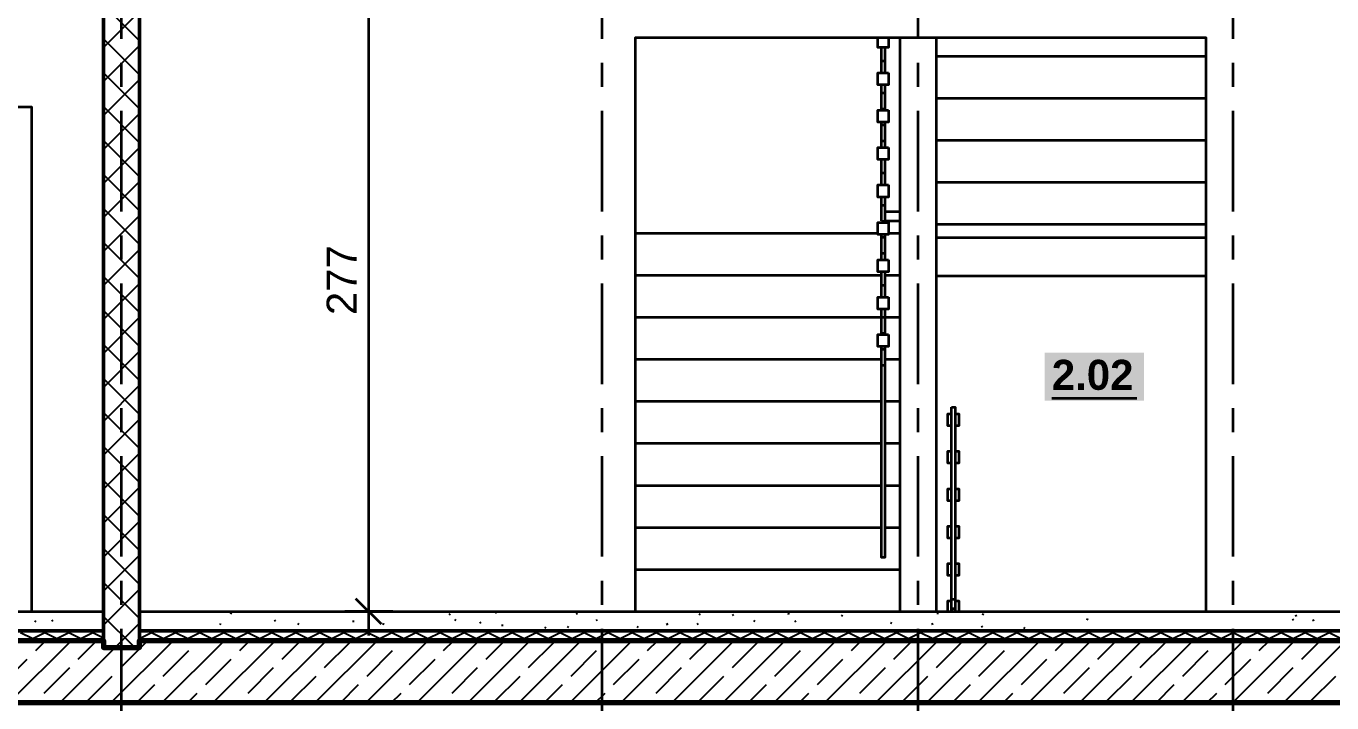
# Model space of a CAD drawing. Header units: metres. Extents: x -12.4 to 53.1, y -2.2 to 12.7.
# Drawn here: x 35.28 to 40.71, y 2.77 to 5.59 of the extents above; entities that cross this region are included whole.
import ezdxf

# ---------------------------------------------------------------- set-up
doc = ezdxf.new("R2010")
doc.units = ezdxf.units.M
doc.linetypes.add('PUNKTOWA', pattern=[10.5, 8.4, -1.05, 0, -1.05])
for name, color, linetype, lineweight in [('A-KRESKOWANIE', 8, 'Continuous', 18), ('A-OSIE', 1, 'PUNKTOWA', 25), ('A-POMIESZCZENIA', 2, 'Continuous', 25), ('A-SCIANY-DZIAL', 7, 'Continuous', 35), ('A-SCIANY-IZOL', 4, 'Continuous', 35), ('A-STROPY', 7, 'Continuous', 50), ('A-WARSTWY', 8, 'Continuous', 25), ('A-WIDOK', 7, 'Continuous', 25), ('A-WYMIARY', 1, 'Continuous', 25)]:
    doc.layers.add(name, color=color, linetype=linetype, lineweight=lineweight)
doc.styles.add('PL_ARIAL', font='arial.ttf')
doc.styles.add('PL_ARIAL_B', font='arialbd.ttf')

msp = doc.modelspace()

# ---------------------------------------------------------------- hatches: boundary and pattern name
at = {"layer": 'A-POMIESZCZENIA', "true_color": 0xffffff}
msp.add_hatch(color=7, dxfattribs=at).paths.add_polyline_path([(39.5158, 4.0275), (39.9294, 4.0275), (39.9294, 4.2275), (39.5158, 4.2275)])

# ---------------------------------------------------------------- linework, layer by layer
at = {"layer": 'A-KRESKOWANIE', "lineweight": 25, "ltscale": 0.05}
for points in [[(35.7501, 5.5252), (35.6001, 5.6752)], [(35.6001, 5.4971), (35.7501, 5.6471)], [(35.7501, 5.3838), (35.6001, 5.5338)], [(35.6001, 5.3556), (35.7501, 5.5056)], [(35.7501, 5.2424), (35.6001, 5.3924)], [(35.6001, 5.2142), (35.7501, 5.3642)], [(35.7501, 5.101), (35.6001, 5.251)], [(35.6001, 5.0728), (35.7501, 5.2228)], [(35.7501, 4.9595), (35.6001, 5.1095)], [(35.6001, 4.9314), (35.7501, 5.0814)], [(35.7501, 4.8181), (35.6001, 4.9681)], [(35.6001, 4.7899), (35.7501, 4.9399)], [(35.7501, 4.6767), (35.6001, 4.8267)], [(35.6001, 4.6485), (35.7501, 4.7985)], [(35.7501, 4.5353), (35.6001, 4.6853)], [(35.6001, 4.5071), (35.7501, 4.6571)], [(35.7501, 4.3939), (35.6001, 4.5439)], [(35.6001, 4.3657), (35.7501, 4.5157)], [(35.7501, 4.2524), (35.6001, 4.4024)], [(35.6001, 4.2243), (35.7501, 4.3743)], [(35.7501, 4.111), (35.6001, 4.261)], [(35.6001, 4.0828), (35.7501, 4.2328)], [(35.7501, 3.9696), (35.6001, 4.1196)], [(35.6001, 3.9414), (35.7501, 4.0914)], [(35.7501, 3.8282), (35.6001, 3.9782)], [(35.6001, 3.8), (35.7501, 3.95)], [(35.7501, 3.6868), (35.6001, 3.8368)], [(35.6001, 3.6586), (35.7501, 3.8086)], [(35.7501, 3.5453), (35.6001, 3.6953)], [(35.6001, 3.5172), (35.7501, 3.6672)], [(35.7501, 3.4039), (35.6001, 3.5539)], [(35.6001, 3.3757), (35.7501, 3.5257)], [(35.7501, 3.2625), (35.6001, 3.4125)], [(35.6001, 3.2343), (35.7501, 3.3843)], [(35.7501, 3.1211), (35.6001, 3.2711)], [(35.6001, 3.0929), (35.7501, 3.2429)], [(35.3146, 3.1071), (35.3185, 3.1129)], [(35.3853, 3.1092), (35.3906, 3.1137)], [(35.7297, 3), (35.6001, 3.1296)], [(35.6486, 3), (35.7501, 3.1015)], [(36.0849, 3.0942), (36.0875, 3.1006)], [(36.1296, 3.1393), (36.133, 3.1454)], [(36.3153, 3.1079), (36.312, 3.1141)], [(36.4139, 3.0965), (36.4078, 3.0999)], [(36.6408, 3.1052), (36.6398, 3.1121)], [(36.768, 3.096), (36.7614, 3.0983)], [(37.0434, 3.1351), (37.0381, 3.1397)], [(37.0617, 3.1133), (37.0666, 3.1183)], [(37.1693, 3.0995), (37.1652, 3.1052)], [(37.2348, 3.1413), (37.2309, 3.1472)], [(37.5662, 3.1404), (37.5724, 3.1435)], [(37.6492, 3.1141), (37.6559, 3.1161)], [(37.9476, 3.0937), (37.9442, 3.0998)], [(38.0696, 3.0966), (38.0755, 3.1004)], [(38.0786, 3.1365), (38.0832, 3.1417)], [(38.2213, 3.1324), (38.2175, 3.1383)], [(38.306, 3.1078), (38.3099, 3.1137)], [(38.4541, 3.1391), (38.4472, 3.1403)], [(38.477, 3.107), (38.4823, 3.1116)], [(38.6762, 3.1303), (38.6705, 3.1343)], [(38.8805, 3.0998), (38.8741, 3.1028)], [(39.0506, 3.095), (39.0475, 3.1013)], [(39.074, 3.1417), (39.0671, 3.1424)], [(39.2628, 3.1369), (39.2562, 3.1393)], [(39.693, 3.1142), (39.6958, 3.1206)], [(40.547, 3.1147), (40.5533, 3.1179)], [(40.5644, 3.129), (40.5618, 3.1356)], [(40.6359, 3.1097), (40.634, 3.1164)], [(35.2551, 3.0625), (35.3051, 3.0375), (35.3551, 3.0625), (35.4051, 3.0375), (35.4551, 3.0625), (35.5051, 3.0375), (35.5551, 3.0625), (35.6001, 3.04)], [(35.7501, 3.0375), (35.8001, 3.0625), (35.8501, 3.0375), (35.9001, 3.0625), (35.9501, 3.0375), (36.0001, 3.0625), (36.0501, 3.0375), (36.1001, 3.0625), (36.1501, 3.0375), (36.2001, 3.0625), (36.2501, 3.0375), (36.3001, 3.0625), (36.3501, 3.0375), (36.4001, 3.0625), (36.4501, 3.0375), (36.5001, 3.0625), (36.5501, 3.0375), (36.6001, 3.0625), (36.6501, 3.0375), (36.7001, 3.0625), (36.7501, 3.0375), (36.8001, 3.0625), (36.8501, 3.0375), (36.9001, 3.0625), (36.9501, 3.0375), (37.0001, 3.0625), (37.0501, 3.0375), (37.1001, 3.0625), (37.1501, 3.0375), (37.2001, 3.0625), (37.2501, 3.0375), (37.3001, 3.0625), (37.3501, 3.0375), (37.4001, 3.0625), (37.4501, 3.0375), (37.5001, 3.0625), (37.5501, 3.0375), (37.6001, 3.0625), (37.6501, 3.0375), (37.7001, 3.0625), (37.7501, 3.0375), (37.8001, 3.0625), (37.8501, 3.0375), (37.9001, 3.0625), (37.9501, 3.0375), (38.0001, 3.0625), (38.0501, 3.0375), (38.1001, 3.0625), (38.1501, 3.0375), (38.2001, 3.0625), (38.2501, 3.0375), (38.3001, 3.0625), (38.3501, 3.0375), (38.4001, 3.0625), (38.4501, 3.0375), (38.5001, 3.0625), (38.5501, 3.0375), (38.6001, 3.0625), (38.6501, 3.0375), (38.7001, 3.0625), (38.7501, 3.0375), (38.8001, 3.0625), (38.8501, 3.0375), (38.9001, 3.0625), (38.9501, 3.0375), (39.0001, 3.0625), (39.0501, 3.0375), (39.1001, 3.0625), (39.1501, 3.0375), (39.2001, 3.0625), (39.2501, 3.0375), (39.3001, 3.0625), (39.3501, 3.0375), (39.4001, 3.0625), (39.4501, 3.0375), (39.5001, 3.0625), (39.5501, 3.0375), (39.6001, 3.0625), (39.6501, 3.0375), (39.7001, 3.0625), (39.7501, 3.0375), (39.8001, 3.0625), (39.8501, 3.0375), (39.9001, 3.0625), (39.9501, 3.0375), (40.0001, 3.0625), (40.0501, 3.0375), (40.1001, 3.0625), (40.1501, 3.0375), (40.2001, 3.0625), (40.2501, 3.0375), (40.3001, 3.0625), (40.3501, 3.0375), (40.4001, 3.0625), (40.4501, 3.0375), (40.5001, 3.0625), (40.5501, 3.0375), (40.6001, 3.0625), (40.6501, 3.0375), (40.7001, 3.0625), (40.7501, 3.0375)], [(37.2608, 3.0894), (37.26, 3.0964)], [(37.4424, 3.0808), (37.4367, 3.0847)], [(37.5308, 3.0836), (37.5347, 3.0894)], [(37.8209, 3.0837), (37.8253, 3.0891)], [(39.2572, 3.0829), (39.2529, 3.0884)], [(39.4349, 3.0795), (39.4288, 3.0829)], [(35.2065, 2.77), (35.4665, 3.03)], [(35.318, 2.9875), (35.3604, 3.03)], [(35.4186, 2.77), (35.6486, 3)], [(35.4947, 2.9522), (35.5726, 3.03)], [(35.6308, 2.77), (35.8908, 3.03)], [(35.6715, 2.9168), (35.7776, 3.0229)], [(35.8429, 2.77), (36.1029, 3.03)], [(35.9897, 3.0229), (35.9968, 3.03)], [(36.055, 2.77), (36.315, 3.03)], [(36.1665, 2.9875), (36.209, 3.03)], [(36.2672, 2.77), (36.5272, 3.03)], [(36.3433, 2.9522), (36.4211, 3.03)], [(36.4793, 2.77), (36.7393, 3.03)], [(36.52, 2.9168), (36.6261, 3.0229)], [(36.6914, 2.77), (36.9514, 3.03)], [(36.8382, 3.0229), (36.8454, 3.03)], [(36.9036, 2.77), (37.1636, 3.03)], [(37.015, 2.9875), (37.0575, 3.03)], [(37.1157, 2.77), (37.3757, 3.03)], [(37.1918, 2.9522), (37.2696, 3.03)], [(37.3278, 2.77), (37.5878, 3.03)], [(37.3686, 2.9168), (37.4746, 3.0229)], [(37.5399, 2.77), (37.7999, 3.03)], [(37.6868, 3.0229), (37.6939, 3.03)], [(37.7521, 2.77), (38.0121, 3.03)], [(37.8635, 2.9875), (37.906, 3.03)], [(37.9642, 2.77), (38.2242, 3.03)], [(38.0403, 2.9522), (38.1181, 3.03)], [(38.1763, 2.77), (38.4363, 3.03)], [(38.2171, 2.9168), (38.3232, 3.0229)], [(38.3885, 2.77), (38.6485, 3.03)], [(38.5353, 3.0229), (38.5424, 3.03)], [(38.6006, 2.77), (38.8606, 3.03)], [(38.7121, 2.9875), (38.7545, 3.03)], [(38.8127, 2.77), (39.0727, 3.03)], [(38.8888, 2.9522), (38.9667, 3.03)], [(39.0249, 2.77), (39.2849, 3.03)], [(39.0656, 2.9168), (39.1717, 3.0229)], [(39.237, 2.77), (39.497, 3.03)], [(39.3838, 3.0229), (39.3909, 3.03)], [(39.4491, 2.77), (39.7091, 3.03)], [(39.5606, 2.9875), (39.6031, 3.03)], [(39.6613, 2.77), (39.9213, 3.03)], [(39.7374, 2.9522), (39.8152, 3.03)], [(39.8734, 2.77), (40.1334, 3.03)], [(39.9141, 2.9168), (40.0202, 3.0229)], [(40.0855, 2.77), (40.3455, 3.03)], [(40.2323, 3.0229), (40.2395, 3.03)], [(40.2977, 2.77), (40.5577, 3.03)], [(40.4091, 2.9875), (40.4516, 3.03)], [(40.5098, 2.77), (40.7698, 3.03)], [(40.5859, 2.9522), (40.6637, 3.03)], [(35.1765, 2.8461), (35.2826, 2.9522)], [(35.8483, 2.8815), (35.9544, 2.9875)], [(36.0251, 2.8461), (36.1311, 2.9522)], [(36.6968, 2.8815), (36.8029, 2.9875)], [(36.8736, 2.8461), (36.9797, 2.9522)], [(37.5453, 2.8815), (37.6514, 2.9875)], [(37.7221, 2.8461), (37.8282, 2.9522)], [(38.3939, 2.8815), (38.4999, 2.9875)], [(38.5706, 2.8461), (38.6767, 2.9522)], [(39.2424, 2.8815), (39.3485, 2.9875)], [(39.4192, 2.8461), (39.5252, 2.9522)], [(40.0909, 2.8815), (40.197, 2.9875)], [(40.2677, 2.8461), (40.3738, 2.9522)], [(35.3533, 2.8107), (35.4594, 2.9168)], [(35.5301, 2.7754), (35.6362, 2.8815)], [(36.2018, 2.8107), (36.3079, 2.9168)], [(36.3786, 2.7754), (36.4847, 2.8815)], [(37.0504, 2.8107), (37.1564, 2.9168)], [(37.2271, 2.7754), (37.3332, 2.8815)], [(37.8989, 2.8107), (38.005, 2.9168)], [(38.0757, 2.7754), (38.1817, 2.8815)], [(38.7474, 2.8107), (38.8535, 2.9168)], [(38.9242, 2.7754), (39.0303, 2.8815)], [(39.596, 2.8107), (39.702, 2.9168)], [(39.7727, 2.7754), (39.8788, 2.8815)], [(40.4445, 2.8107), (40.5505, 2.9168)], [(40.6213, 2.7754), (40.7273, 2.8815)], [(35.7368, 2.77), (35.8129, 2.8461)], [(36.5854, 2.77), (36.6615, 2.8461)], [(37.4339, 2.77), (37.51, 2.8461)], [(38.2824, 2.77), (38.3585, 2.8461)], [(39.1309, 2.77), (39.207, 2.8461)], [(39.9795, 2.77), (40.0556, 2.8461)], [(35.3126, 2.77), (35.318, 2.7754)], [(35.949, 2.77), (35.9897, 2.8107)], [(36.1611, 2.77), (36.1665, 2.7754)], [(36.7975, 2.77), (36.8382, 2.8107)], [(37.0096, 2.77), (37.015, 2.7754)], [(37.646, 2.77), (37.6868, 2.8107)], [(37.8581, 2.77), (37.8635, 2.7754)], [(38.4945, 2.77), (38.5353, 2.8107)], [(38.7067, 2.77), (38.7121, 2.7754)], [(39.3431, 2.77), (39.3838, 2.8107)], [(39.5552, 2.77), (39.5606, 2.7754)], [(40.1916, 2.77), (40.2323, 2.8107)], [(40.4037, 2.77), (40.4091, 2.7754)]]:
    msp.add_lwpolyline(points, dxfattribs=at)
at = {"layer": 'A-OSIE', "linetype": 'PUNKTOWA', "lineweight": 35, "ltscale": 0.049805, "flags": 128}
for points in [[(35.6751, -1.6502), (35.6751, 10.796)], [(37.6751, -1.6502), (37.6751, 10.796)], [(38.9901, -1.6502), (38.9901, 10.796)], [(40.3001, -1.6502), (40.3001, 10.796)]]:
    msp.add_lwpolyline(points, dxfattribs=at)
at = {"layer": 'A-POMIESZCZENIA', "lineweight": 35, "ltscale": 0.05}
msp.add_lwpolyline([(39.5458, 4.0375), (39.8994, 4.0375)], dxfattribs=at)
at = {"layer": 'A-SCIANY-DZIAL', "lineweight": 50, "ltscale": 0.05}
msp.add_lwpolyline([(35.6001, 3), (35.6001, 5.93), (35.6001, 5.93), (35.6001, 5.93), (35.6001, 5.93), (35.6001, 5.93), (35.7501, 5.93), (35.7501, 5.93), (35.7501, 5.93), (35.7501, 5.93), (35.7501, 3), (35.7501, 3), (35.7501, 3), (35.7501, 3), (35.6001, 3), (35.6001, 3), (35.6001, 3), (35.6001, 3)], close=True, dxfattribs=at)
at = {"layer": 'A-SCIANY-IZOL', "lineweight": 50, "ltscale": 0.05}
for points in [[(31.9051, 3.03), (31.9051, 3.03), (31.9051, 3.07), (31.9051, 3.07), (31.9051, 3.07), (35.6001, 3.07), (35.6001, 3.07), (35.6001, 3.07), (35.6001, 3.03), (35.6001, 3.03), (35.6001, 3.03), (31.9051, 3.03)], [(35.7501, 3.03), (35.7501, 3.03), (35.7501, 3.07), (35.7501, 3.07), (35.7501, 3.07), (43.6951, 3.07), (43.6951, 3.07), (43.6951, 3.07), (43.6951, 3.03), (43.6951, 3.03), (43.6951, 3.03), (35.7501, 3.03)]]:
    msp.add_lwpolyline(points, close=True, dxfattribs=at)
at = {"layer": 'A-STROPY', "lineweight": 70, "ltscale": 0.05}
for points in [[(31.9051, 3.03), (35.6001, 3.03), (35.6001, 3.03), (35.6001, 3.03), (35.6001, 3.03), (35.6001, 3), (35.6001, 3), (35.6001, 3), (35.6001, 3), (35.6001, 3), (35.6001, 3), (35.6001, 3), (35.6001, 3), (35.6001, 3), (35.6001, 3), (35.6001, 3), (35.6001, 3), (35.6001, 3), (35.6001, 3), (35.6001, 3), (35.6001, 3), (35.6001, 3), (35.7501, 3), (35.7501, 3), (35.7501, 3), (35.7501, 3), (35.7501, 3), (35.7501, 3), (35.7501, 3), (35.7501, 3), (35.7501, 3), (35.7501, 3), (35.7501, 3), (35.7501, 3), (35.7501, 3), (35.7501, 3), (35.7501, 3), (35.7501, 3), (35.7501, 3), (35.7501, 3.03), (35.7501, 3.03), (35.7501, 3.03), (35.7501, 3.03), (43.6951, 3.03)], [(43.6951, 2.77), (31.9051, 2.77)]]:
    msp.add_lwpolyline(points, dxfattribs=at)
at = {"layer": 'A-WARSTWY', "lineweight": 35, "ltscale": 0.05}
for points in [[(31.9051, 3.15), (31.9051, 3.15), (31.9051, 3.15), (31.9051, 3.15), (35.6001, 3.15), (35.6001, 3.15), (35.6001, 3.15), (35.6001, 3.15), (35.6001, 3.07), (35.6001, 3.07), (35.6001, 3.07), (35.6001, 3.07), (31.9051, 3.07), (31.9051, 3.07), (31.9051, 3.07), (31.9051, 3.07), (31.9051, 3.15)], [(35.7501, 3.15), (35.7501, 3.15), (35.7501, 3.15), (35.7501, 3.15), (43.6951, 3.15), (43.6951, 3.15), (43.6951, 3.15), (43.6951, 3.15), (43.6951, 3.07), (43.6951, 3.07), (43.6951, 3.07), (43.6951, 3.07), (43.6951, 3.07), (35.7501, 3.07), (35.7501, 3.07), (35.7501, 3.07), (35.7501, 3.07), (35.7501, 3.15)]]:
    msp.add_lwpolyline(points, close=True, dxfattribs=at)
at = {"layer": 'A-WIDOK', "lineweight": 35, "ltscale": 0.05}
for points in [[(40.1881, 3.1504), (40.1881, 5.538), (37.8121, 5.538), (37.8121, 3.1504)], [(38.8666, 5.5376), (38.8666, 5.4972), (38.8216, 5.4972), (38.8216, 5.5376)], [(38.8371, 5.4421), (38.8371, 5.4968)], [(38.8511, 5.4968), (38.8511, 5.4421)], [(38.9151, 3.1504), (38.9151, 5.5376)], [(39.0651, 5.5376), (39.0651, 3.1504)], [(38.8371, 5.3921), (38.8371, 5.4417), (38.8511, 5.4417), (38.8511, 5.3921)], [(40.1877, 5.46), (39.0655, 5.46)], [(38.8666, 5.3917), (38.8666, 5.3417), (38.8216, 5.3417), (38.8216, 5.3917), (38.8666, 5.3917)], [(38.8371, 5.3087), (38.8371, 5.3413)], [(38.8511, 5.3413), (38.8511, 5.3087)], [(38.8371, 5.2421), (38.8371, 5.3083), (38.8511, 5.3083), (38.8511, 5.2421)], [(40.1877, 5.285), (39.0655, 5.285)], [(34.4001, 3.1504), (34.4001, 5.25), (34.4251, 5.25), (35.2751, 5.25), (35.3001, 5.25), (35.3001, 3.1504)], [(38.8666, 5.2361), (38.8666, 5.1861), (38.8216, 5.1861), (38.8216, 5.2361), (38.8666, 5.2361)], [(38.8371, 5.2417), (38.8511, 5.2417), (38.8511, 5.2365)], [(38.8371, 5.1754), (38.8371, 5.1857)], [(38.8371, 5.1087), (38.8371, 5.175), (38.8511, 5.175), (38.8511, 5.1087)], [(38.8511, 5.1857), (38.8511, 5.1754)], [(38.8371, 5.081), (38.8371, 5.1083), (38.8511, 5.1083), (38.8511, 5.081)], [(40.1877, 5.11), (39.0655, 5.11)], [(38.8666, 5.0806), (38.8666, 5.0306), (38.8216, 5.0306), (38.8216, 5.0806), (38.8666, 5.0806)], [(38.8371, 4.9754), (38.8371, 5.0302)], [(38.8511, 5.0302), (38.8511, 4.9754)], [(38.8371, 4.9254), (38.8371, 4.975), (38.8511, 4.975), (38.8511, 4.9254)], [(38.8666, 4.925), (38.8666, 4.875), (38.8216, 4.875), (38.8216, 4.925), (38.8666, 4.925)], [(40.1877, 4.935), (39.0655, 4.935)], [(38.8371, 4.8421), (38.8371, 4.8746)], [(38.8371, 4.7754), (38.8371, 4.8417), (38.8511, 4.8417), (38.8511, 4.7754)], [(38.8511, 4.8746), (38.8511, 4.8421)], [(38.8515, 4.815), (38.9147, 4.815)], [(38.8666, 4.7694), (38.8666, 4.7194), (38.8216, 4.7194), (38.8216, 4.7694), (38.8666, 4.7694)], [(38.8371, 4.775), (38.8511, 4.775), (38.8511, 4.7698)], [(38.9147, 4.775), (38.8515, 4.775)], [(40.1877, 4.76), (39.0655, 4.76)], [(37.8125, 4.725), (38.8212, 4.725)], [(38.8371, 4.7087), (38.8371, 4.719)], [(38.8371, 4.6421), (38.8371, 4.7083), (38.8511, 4.7083), (38.8511, 4.6421)], [(38.8511, 4.719), (38.8511, 4.7087)], [(38.867, 4.725), (38.9147, 4.725)], [(40.1877, 4.705), (39.0655, 4.705)], [(38.8371, 4.6143), (38.8371, 4.6417), (38.8511, 4.6417), (38.8511, 4.6143)], [(38.8666, 4.6139), (38.8666, 4.5639), (38.8216, 4.5639), (38.8216, 4.6139), (38.8666, 4.6139)], [(37.8125, 4.55), (38.8367, 4.55)], [(38.8371, 4.5087), (38.8371, 4.5635)], [(38.8511, 4.5635), (38.8511, 4.5087)], [(38.8515, 4.55), (38.9147, 4.55)], [(40.1877, 4.545), (39.0655, 4.545)], [(38.8666, 4.4583), (38.8666, 4.4083), (38.8216, 4.4083), (38.8216, 4.4583), (38.8666, 4.4583)], [(38.8371, 4.4587), (38.8371, 4.5083), (38.8511, 4.5083), (38.8511, 4.4587)], [(38.8371, 4.3754), (38.8371, 4.4079)], [(38.8511, 4.4079), (38.8511, 4.3754)], [(37.8125, 4.375), (38.8367, 4.375)], [(38.8371, 4.3087), (38.8371, 4.375), (38.8511, 4.375), (38.8511, 4.3087)], [(38.8515, 4.375), (38.9147, 4.375)], [(38.8666, 4.3028), (38.8666, 4.2528), (38.8216, 4.2528), (38.8216, 4.3028), (38.8666, 4.3028)], [(38.8371, 4.3083), (38.8511, 4.3083), (38.8511, 4.3032)], [(38.8371, 4.2421), (38.8371, 4.2524)], [(38.8371, 4.1754), (38.8371, 4.2417), (38.8511, 4.2417), (38.8511, 4.1754)], [(38.8511, 4.2524), (38.8511, 4.2421)], [(37.8125, 4.2), (38.8367, 4.2)], [(38.8515, 4.2), (38.9147, 4.2)], [(38.8371, 4.175), (38.8511, 4.175), (38.8511, 3.375), (38.8371, 3.375), (38.8371, 4.175)], [(37.8125, 4.025), (38.8367, 4.025)], [(38.8515, 4.025), (38.9147, 4.025)], [(39.1287, 3.9222), (39.1136, 3.9222), (39.1136, 3.9722), (39.1287, 3.9722)], [(39.1291, 4), (39.1431, 4), (39.1431, 3.2), (39.1291, 3.2), (39.1291, 4)], [(39.1435, 3.9722), (39.1586, 3.9722), (39.1586, 3.9222), (39.1435, 3.9222)], [(37.8125, 3.85), (38.8367, 3.85)], [(38.8515, 3.85), (38.9147, 3.85)], [(39.1287, 3.7667), (39.1136, 3.7667), (39.1136, 3.8167), (39.1287, 3.8167)], [(39.1435, 3.8167), (39.1586, 3.8167), (39.1586, 3.7667), (39.1435, 3.7667)], [(37.8125, 3.675), (38.8367, 3.675)], [(38.8515, 3.675), (38.9147, 3.675)], [(39.1287, 3.6111), (39.1136, 3.6111), (39.1136, 3.6611), (39.1287, 3.6611)], [(39.1435, 3.6611), (39.1586, 3.6611), (39.1586, 3.6111), (39.1435, 3.6111)], [(37.8125, 3.5), (38.8367, 3.5)], [(38.8515, 3.5), (38.9147, 3.5)], [(39.1287, 3.4556), (39.1136, 3.4556), (39.1136, 3.5056), (39.1287, 3.5056)], [(39.1435, 3.5056), (39.1586, 3.5056), (39.1586, 3.4556), (39.1435, 3.4556)], [(37.8125, 3.325), (38.9147, 3.325)], [(39.1287, 3.3), (39.1136, 3.3), (39.1136, 3.35), (39.1287, 3.35)], [(39.1435, 3.35), (39.1586, 3.35), (39.1586, 3.3), (39.1435, 3.3)], [(39.1136, 3.1504), (39.1136, 3.1944), (39.1287, 3.1944)], [(39.1291, 3.1504), (39.1291, 3.1996)], [(39.1301, 3.1504), (39.1301, 3.1622), (39.1421, 3.1622), (39.1421, 3.1504)], [(39.1431, 3.1996), (39.1431, 3.1504)], [(39.1435, 3.1944), (39.1586, 3.1944), (39.1586, 3.1504)]]:
    msp.add_lwpolyline(points, dxfattribs=at)
at = {"layer": 'A-WYMIARY', "lineweight": 35, "ltscale": 0.05}
for points in [[(36.7035, 3.05), (36.7035, 6.02)], [(36.7565, 3.097), (36.6505, 3.203)], [(36.8035, 3.15), (36.6035, 3.15)]]:
    msp.add_lwpolyline(points, dxfattribs=at)

# ---------------------------------------------------------------- texts
at = {"layer": 'A-POMIESZCZENIA', "style": 'PL_ARIAL_B'}
msp.add_text('2.02', height=0.125, dxfattribs=at).set_placement((39.5458, 4.0725))
at = {"layer": 'A-WYMIARY', "style": 'PL_ARIAL'}
msp.add_text('277', height=0.125, rotation=90, dxfattribs=at).set_placement((36.6535, 4.3834))

doc.saveas('drawing.dxf')
